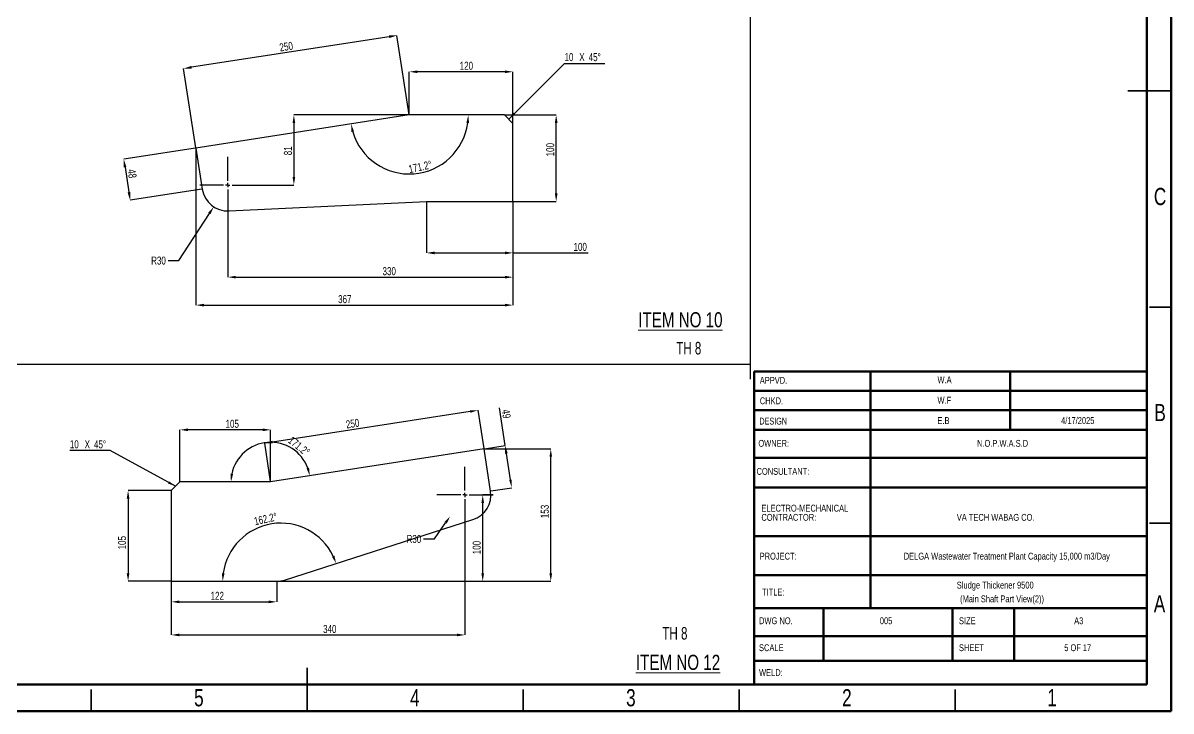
# Model space of a CAD drawing. Header units: millimetres. Extents: x 122 to 2816, y -707 to 556.
# Drawn here: x 2075.7 to 2341.5, y 89.1 to 248.4 of the extents above; entities that cross this region are included whole.
import ezdxf

# ---------------------------------------------------------------- set-up
doc = ezdxf.new("R2010")
doc.units = ezdxf.units.MM
doc.header["$PDSIZE"] = -1
doc.layers.add('FORMAT', color=7, linetype='Continuous')
doc.styles.add('SLDTEXTSTYLE10', font='TXT', dxfattribs={"width": 0.6875})
doc.styles.add('SLDTEXTSTYLE6', font='TXT', dxfattribs={"width": 0.687299})
doc.styles.add('SLDTEXTSTYLE7', font='TXT', dxfattribs={"width": 0.75})
doc.styles.add('SLDTEXTSTYLE8', font='TXT', dxfattribs={"width": 0.678571})
doc.dimstyles.new('SLDDIMSTYLE33', dxfattribs={"dimtxt": 1.852083, "dimasz": 1.852083, "dimexe": 0, "dimexo": 0.625, "dimgap": 0.463021, "dimtad": 1, "dimlfac": 5, "dimzin": 12, "dimtxsty": 'SLDTEXTSTYLE7', "dimsah": 1, "dimcen": 2.5, "dimadec": 1, "dimazin": 3, "dimtfac": 1, "dimtdec": 1, "dimtmove": 0, "dimatfit": 3, "dimfrac": 2, "dimtzin": 12})
doc.dimstyles.new('SLDDIMSTYLE34', dxfattribs={"dimtxt": 1.852083, "dimasz": 1.852083, "dimexe": 0, "dimexo": 0.625, "dimgap": 0.463021, "dimtad": 1, "dimdec": 0, "dimlfac": 5, "dimrnd": 1e-09, "dimzin": 12, "dimtxsty": 'SLDTEXTSTYLE7', "dimsah": 1, "dimcen": 0, "dimazin": 3, "dimtfac": 1, "dimtdec": 0, "dimtmove": 0, "dimatfit": 3, "dimfrac": 2, "dimtzin": 12})
doc.dimstyles.new('SLDDIMSTYLE35', dxfattribs={"dimtxt": 1.852083, "dimasz": 1.852083, "dimexe": 0, "dimexo": 0.625, "dimgap": 0.463021, "dimtad": 1, "dimlfac": 5, "dimzin": 12, "dimtxsty": 'SLDTEXTSTYLE7', "dimsah": 1, "dimcen": 2.5, "dimadec": 1, "dimazin": 3, "dimtfac": 1, "dimtmove": 0, "dimatfit": 3, "dimfrac": 2, "dimtzin": 12})
doc.dimstyles.new('SLDDIMSTYLE36', dxfattribs={"dimtxt": 1.852083, "dimasz": 1.852083, "dimexe": 0, "dimexo": 0.625, "dimgap": 0.463021, "dimtad": 1, "dimdec": 0, "dimlfac": 5, "dimrnd": 1e-09, "dimzin": 12, "dimtxsty": 'SLDTEXTSTYLE7', "dimsah": 1, "dimcen": 0, "dimazin": 3, "dimtfac": 1, "dimtdec": 0, "dimtmove": 0, "dimatfit": 3, "dimfrac": 2, "dimtzin": 12})
doc.dimstyles.new('SLDDIMSTYLE37', dxfattribs={"dimtxt": 1.852083, "dimasz": 1.852083, "dimexe": 0, "dimexo": 0.625, "dimgap": 0.463021, "dimtad": 1, "dimlfac": 5, "dimzin": 12, "dimtxsty": 'SLDTEXTSTYLE7', "dimsah": 1, "dimcen": 2.5, "dimazin": 3, "dimtfac": 1, "dimtmove": 0, "dimatfit": 3, "dimfrac": 2, "dimtzin": 12})
doc.dimstyles.new('SLDDIMSTYLE7', dxfattribs={"dimtxt": 1.852083, "dimasz": 1.852083, "dimexe": 0, "dimexo": 0.625, "dimgap": 0.463021, "dimtad": 1, "dimdec": 0, "dimlfac": 5, "dimrnd": 1e-09, "dimzin": 12, "dimtxsty": 'SLDTEXTSTYLE7', "dimsah": 1, "dimcen": 2.5, "dimazin": 3, "dimtfac": 1, "dimtdec": 0, "dimtmove": 0, "dimatfit": 3, "dimfrac": 2, "dimtzin": 12})
doc.dimstyles.new('SLDDIMSTYLE9', dxfattribs={"dimtxt": 1.852083, "dimasz": 1.852083, "dimexe": 0, "dimexo": 0.625, "dimgap": 0.463021, "dimtad": 1, "dimdec": 0, "dimlfac": 5, "dimrnd": 1e-09, "dimzin": 12, "dimtxsty": 'SLDTEXTSTYLE7', "dimsah": 1, "dimcen": 2.5, "dimazin": 3, "dimtfac": 1, "dimtdec": 0, "dimtmove": 0, "dimatfit": 0, "dimfrac": 2, "dimtzin": 12})

# ---------------------------------------------------------------- blocks, each defined once
blk = doc.blocks.new('SW_NOTE_0_55')
at = {"color": 0, "linetype": 'Continuous', "lineweight": 0, "char_height": 1.5875, "attachment_point": 1, "style": 'SLDTEXTSTYLE7'}
for s, insert in [('ELECTRO-MECHANICAL', (0, 2.05)), ('CONTRACTOR:', (0, -0.07))]:
    blk.add_mtext(s, dxfattribs=dict(at, insert=insert))
blk = doc.blocks.new('*D1176')
at = {"layer": 'Defpoints', "color": 0}
for p in [(2169.17, 207.06), (2189.17, 207.06), (2189.17, 195.14)]:
    blk.add_point(p, dxfattribs=at)
at = {"layer": 'FORMAT', "color": 0, "lineweight": -2}
for p, q in [((2169.17, 207), (2169.17, 195.14)), ((2189.17, 207), (2189.17, 195.14)), ((2171.02, 195.14), (2187.32, 195.14)), ((2189.17, 195.14), (2206.58, 195.14))]:
    blk.add_line(p, q, dxfattribs=at)
at = {"layer": 'FORMAT', "color": 0}
for points in [[(2171.02, 195.45), (2171.02, 194.83), (2169.17, 195.14)], [(2187.32, 195.45), (2187.32, 194.83), (2189.17, 195.14)]]:
    blk.add_solid(points, dxfattribs=at)
at = {"layer": 'FORMAT', "color": 0, "insert": (2204.73, 197.46), "char_height": 1.852, "attachment_point": 2, "style": 'SLDTEXTSTYLE7'}
blk.add_mtext('\\A1;100', dxfattribs=at)
blk = doc.blocks.new('*D1177')
at = {"layer": 'Defpoints', "color": 0}
for p in [(2112.91, 237.81), (2165.17, 227.06), (2115.76, 219.41)]:
    blk.add_point(p, dxfattribs=at)
at = {"layer": 'FORMAT', "color": 0, "lineweight": -2}
for p, q in [((2160.49, 245.18), (2114.74, 238.1)), ((2165.16, 227.12), (2162.32, 245.46)), ((2115.75, 219.48), (2112.91, 237.81))]:
    blk.add_line(p, q, dxfattribs=at)
at = {"layer": 'FORMAT', "color": 0}
for points in [[(2160.45, 245.48), (2160.54, 244.87), (2162.32, 245.46)], [(2114.7, 238.4), (2114.79, 237.79), (2112.91, 237.81)]]:
    blk.add_solid(points, dxfattribs=at)
at = {"layer": 'FORMAT', "color": 0, "insert": (2136.53, 243.81), "char_height": 1.852, "attachment_point": 2, "rotation": 8.8, "style": 'SLDTEXTSTYLE7'}
blk.add_mtext('\\A1;250', dxfattribs=at)
blk = doc.blocks.new('*D1178')
at = {"layer": 'Defpoints', "color": 0}
for p in [(2115.76, 219.41), (2100.55, 207.34), (2117.23, 209.93)]:
    blk.add_point(p, dxfattribs=at)
at = {"layer": 'FORMAT', "color": 0, "lineweight": -2}
for p, q in [((2115.7, 219.4), (2099.08, 216.83)), ((2099.36, 215), (2100.26, 209.17)), ((2117.17, 209.92), (2100.55, 207.34))]:
    blk.add_line(p, q, dxfattribs=at)
at = {"layer": 'FORMAT', "color": 0}
for points in [[(2099.67, 215.05), (2099.06, 214.95), (2099.08, 216.83)], [(2100.57, 209.22), (2099.96, 209.13), (2100.55, 207.34)]]:
    blk.add_solid(points, dxfattribs=at)
at = {"layer": 'FORMAT', "color": 0, "insert": (2101.92, 213.62), "char_height": 1.852, "attachment_point": 2, "rotation": 278.8, "style": 'SLDTEXTSTYLE7'}
blk.add_mtext('\\A1;48', dxfattribs=at)
blk = doc.blocks.new('*D1179')
at = {"layer": 'Defpoints', "color": 0}
for p in [(2165.17, 227.06), (2165.17, 227.06), (2187.17, 227.06), (2115.76, 219.41), (2159.59, 214.61)]:
    blk.add_point(p, dxfattribs=at)
at = {"layer": 'FORMAT', "color": 0, "lineweight": -2}
blk.add_arc((2165.17, 227.06), 13.65, 196.5803, 352.2197, dxfattribs=at)
at = {"layer": 'FORMAT', "color": 0}
for points in [[(2178.39, 225.24), (2179, 225.19), (2178.82, 227.06)], [(2151.79, 223.1), (2152.39, 223.24), (2151.68, 224.97)]]:
    blk.add_solid(points, dxfattribs=at)
at = {"layer": 'FORMAT', "color": 0, "insert": (2164.85, 215.4), "char_height": 1.852, "attachment_point": 1, "rotation": 12.1867, "style": 'SLDTEXTSTYLE7'}
blk.add_mtext('\\A1;171.2°', dxfattribs=at)
blk = doc.blocks.new('*D1180')
at = {"layer": 'Defpoints', "color": 0}
for p in [(2123.16, 210.84), (2119.89, 205.81)]:
    blk.add_point(p, dxfattribs=at)
at = {"layer": 'FORMAT', "color": 0, "lineweight": -2}
for p, q in [((2111.8, 193.36), (2118.88, 204.26)), ((2109.34, 193.36), (2111.8, 193.36))]:
    blk.add_line(p, q, dxfattribs=at)
at = {"layer": 'FORMAT', "color": 0}
blk.add_solid([(2118.62, 204.43), (2119.14, 204.09), (2119.89, 205.81)], dxfattribs=at)
at = {"layer": 'FORMAT', "color": 0, "insert": (2105.41, 194.29), "char_height": 1.852, "attachment_point": 1, "style": 'SLDTEXTSTYLE7'}
blk.add_mtext('\\A1;R30', dxfattribs=at)
blk = doc.blocks.new('SW_CHAMFER_DIMENSION_1')
at = {"layer": 'FORMAT', "color": 0}
for p, q in [((-12.92, -12.92), (0, 0)), ((0, 0), (9.33, 0))]:
    blk.add_line(p, q, dxfattribs=at)
blk.add_solid([(-12.92, -12.92), (-11.41, -11.81), (-11.81, -11.41)], dxfattribs=at)
at = {"layer": 'FORMAT', "color": 0, "attachment_point": 1, "style": 'SLDTEXTSTYLE7'}
for s, insert, char_height in [('10', (0, 2.39), 1.852), ('X', (3.43, 2.39), 1.85), ('45°', (5.6, 2.39), 1.852)]:
    blk.add_mtext(s, dxfattribs=dict(at, insert=insert, char_height=char_height))
blk = doc.blocks.new('*D1181')
at = {"layer": 'Defpoints', "color": 0}
for p in [(2165.17, 237.06), (2165.17, 227.06), (2189.17, 225.06)]:
    blk.add_point(p, dxfattribs=at)
at = {"layer": 'FORMAT', "color": 0, "lineweight": -2}
for p, q in [((2165.17, 227.13), (2165.17, 237.06)), ((2187.32, 237.06), (2167.02, 237.06)), ((2189.17, 225.13), (2189.17, 237.06))]:
    blk.add_line(p, q, dxfattribs=at)
at = {"layer": 'FORMAT', "color": 0}
for points in [[(2167.02, 237.37), (2167.02, 236.75), (2165.17, 237.06)], [(2187.32, 237.37), (2187.32, 236.75), (2189.17, 237.06)]]:
    blk.add_solid(points, dxfattribs=at)
at = {"layer": 'FORMAT', "color": 0, "insert": (2178.38, 239.38), "char_height": 1.852, "attachment_point": 2, "style": 'SLDTEXTSTYLE7'}
blk.add_mtext('\\A1;120', dxfattribs=at)
blk = doc.blocks.new('*D1182')
at = {"layer": 'Defpoints', "color": 0}
for p in [(2187.17, 227.06), (2199.17, 227.06), (2189.17, 207.06)]:
    blk.add_point(p, dxfattribs=at)
at = {"layer": 'FORMAT', "color": 0, "lineweight": -2}
for p, q in [((2187.23, 227.06), (2199.17, 227.06)), ((2199.17, 208.91), (2199.17, 225.21)), ((2189.23, 207.06), (2199.17, 207.06))]:
    blk.add_line(p, q, dxfattribs=at)
at = {"layer": 'FORMAT', "color": 0}
for points in [[(2198.86, 225.21), (2199.48, 225.21), (2199.17, 227.06)], [(2198.86, 208.91), (2199.48, 208.91), (2199.17, 207.06)]]:
    blk.add_solid(points, dxfattribs=at)
at = {"layer": 'FORMAT', "color": 0, "insert": (2196.86, 219.03), "char_height": 1.852, "attachment_point": 2, "rotation": 90, "style": 'SLDTEXTSTYLE7'}
blk.add_mtext('\\A1;100', dxfattribs=at)
blk = doc.blocks.new('*D1183')
at = {"layer": 'Defpoints', "color": 0}
for p in [(2165.17, 227.06), (2129.66, 210.84), (2138.45, 210.84)]:
    blk.add_point(p, dxfattribs=at)
at = {"layer": 'FORMAT', "color": 0, "lineweight": -2}
for p, q in [((2165.11, 227.06), (2138.45, 227.06)), ((2138.45, 225.21), (2138.45, 212.7)), ((2129.72, 210.84), (2138.45, 210.84))]:
    blk.add_line(p, q, dxfattribs=at)
at = {"layer": 'FORMAT', "color": 0}
for points in [[(2138.14, 225.21), (2138.76, 225.21), (2138.45, 227.06)], [(2138.14, 212.7), (2138.76, 212.7), (2138.45, 210.84)]]:
    blk.add_solid(points, dxfattribs=at)
at = {"layer": 'FORMAT', "color": 0, "insert": (2136.13, 218.77), "char_height": 1.852, "attachment_point": 2, "rotation": 90, "style": 'SLDTEXTSTYLE7'}
blk.add_mtext('\\A1;81', dxfattribs=at)
blk = doc.blocks.new('*D1184')
at = {"layer": 'Defpoints', "color": 0}
for p in [(2189.17, 207.06), (2123.16, 204.34), (2189.17, 189.53)]:
    blk.add_point(p, dxfattribs=at)
at = {"layer": 'FORMAT', "color": 0, "lineweight": -2}
for p, q in [((2189.17, 207), (2189.17, 189.53)), ((2123.16, 204.28), (2123.16, 189.53)), ((2125.01, 189.53), (2187.32, 189.53))]:
    blk.add_line(p, q, dxfattribs=at)
at = {"layer": 'FORMAT', "color": 0}
for points in [[(2125.01, 189.84), (2125.01, 189.22), (2123.16, 189.53)], [(2187.32, 189.84), (2187.32, 189.22), (2189.17, 189.53)]]:
    blk.add_solid(points, dxfattribs=at)
at = {"layer": 'FORMAT', "color": 0, "insert": (2160.52, 191.84), "char_height": 1.852, "attachment_point": 2, "style": 'SLDTEXTSTYLE7'}
blk.add_mtext('\\A1;330', dxfattribs=at)
blk = doc.blocks.new('*D1185')
at = {"layer": 'Defpoints', "color": 0}
for p in [(2115.76, 219.41), (2189.17, 207.06), (2189.17, 183.06)]:
    blk.add_point(p, dxfattribs=at)
at = {"layer": 'FORMAT', "color": 0, "lineweight": -2}
for p, q in [((2115.76, 219.35), (2115.76, 183.06)), ((2189.17, 207), (2189.17, 183.06)), ((2117.61, 183.06), (2187.32, 183.06))]:
    blk.add_line(p, q, dxfattribs=at)
at = {"layer": 'FORMAT', "color": 0}
for points in [[(2117.61, 183.37), (2117.61, 182.75), (2115.76, 183.06)], [(2187.32, 183.37), (2187.32, 182.75), (2189.17, 183.06)]]:
    blk.add_solid(points, dxfattribs=at)
at = {"layer": 'FORMAT', "color": 0, "insert": (2150.24, 185.37), "char_height": 1.852, "attachment_point": 2, "style": 'SLDTEXTSTYLE7'}
blk.add_mtext('\\A1;367', dxfattribs=at)
blk = doc.blocks.new('SW_CENTERMARKSYMBOL_58')
at = {"layer": 'FORMAT', "color": 0}
for p, q in [((0, 1), (0, 6.5)), ((-1, 0), (-6.5, 0)), ((0, 0), (-0.5, 0)), ((0, 0), (0, 0.5)), ((0, 0), (0, -0.5)), ((0, 0), (0.5, 0)), ((1, 0), (6.5, 0)), ((0, -1), (0, -6.5))]:
    blk.add_line(p, q, dxfattribs=at)
blk = doc.blocks.new('*D1186')
at = {"layer": 'Defpoints', "color": 0}
for p in [(2110.07, 119.15), (2134.48, 119.15), (2134.48, 114.39)]:
    blk.add_point(p, dxfattribs=at)
at = {"layer": 'FORMAT', "color": 0, "lineweight": -2}
for p, q in [((2110.07, 119.09), (2110.07, 114.39)), ((2134.48, 119.09), (2134.48, 114.39)), ((2111.92, 114.39), (2132.63, 114.39))]:
    blk.add_line(p, q, dxfattribs=at)
at = {"layer": 'FORMAT', "color": 0}
for points in [[(2111.92, 114.7), (2111.92, 114.08), (2110.07, 114.39)], [(2132.63, 114.7), (2132.63, 114.08), (2134.48, 114.39)]]:
    blk.add_solid(points, dxfattribs=at)
at = {"layer": 'FORMAT', "color": 0, "insert": (2120.72, 116.71), "char_height": 1.852, "attachment_point": 2, "style": 'SLDTEXTSTYLE7'}
blk.add_mtext('\\A1;122', dxfattribs=at)
blk = doc.blocks.new('*D1187')
at = {"layer": 'Defpoints', "color": 0}
for p in [(2110.07, 140.15), (2100.07, 119.15), (2110.07, 119.15)]:
    blk.add_point(p, dxfattribs=at)
at = {"layer": 'FORMAT', "color": 0, "lineweight": -2}
for p, q in [((2110.01, 140.15), (2100.07, 140.15)), ((2100.07, 138.3), (2100.07, 121)), ((2110.01, 119.15), (2100.07, 119.15))]:
    blk.add_line(p, q, dxfattribs=at)
at = {"layer": 'FORMAT', "color": 0}
for points in [[(2099.76, 138.3), (2100.38, 138.3), (2100.07, 140.15)], [(2099.76, 121), (2100.38, 121), (2100.07, 119.15)]]:
    blk.add_solid(points, dxfattribs=at)
at = {"layer": 'FORMAT', "color": 0, "insert": (2097.75, 128.07), "char_height": 1.852, "attachment_point": 2, "rotation": 90, "style": 'SLDTEXTSTYLE7'}
blk.add_mtext('\\A1;105', dxfattribs=at)
blk = doc.blocks.new('*D1188')
at = {"layer": 'Defpoints', "color": 0}
for p in [(2112.07, 154.2), (2112.07, 142.15), (2133.07, 142.15)]:
    blk.add_point(p, dxfattribs=at)
at = {"layer": 'FORMAT', "color": 0, "lineweight": -2}
for p, q in [((2112.07, 142.21), (2112.07, 154.2)), ((2131.22, 154.2), (2113.92, 154.2)), ((2133.07, 142.21), (2133.07, 154.2))]:
    blk.add_line(p, q, dxfattribs=at)
at = {"layer": 'FORMAT', "color": 0}
for points in [[(2113.92, 154.51), (2113.92, 153.89), (2112.07, 154.2)], [(2131.22, 154.51), (2131.22, 153.89), (2133.07, 154.2)]]:
    blk.add_solid(points, dxfattribs=at)
at = {"layer": 'FORMAT', "color": 0, "insert": (2124.18, 156.52), "char_height": 1.852, "attachment_point": 2, "style": 'SLDTEXTSTYLE7'}
blk.add_mtext('\\A1;105', dxfattribs=at)
blk = doc.blocks.new('*D1189')
at = {"layer": 'Defpoints', "color": 0}
for p in [(2131.69, 151.08), (2182.48, 149.8), (2133.07, 142.15)]:
    blk.add_point(p, dxfattribs=at)
at = {"layer": 'FORMAT', "color": 0, "lineweight": -2}
for p, q in [((2179.27, 158.45), (2133.52, 151.36)), ((2182.47, 149.86), (2181.1, 158.73)), ((2133.06, 142.21), (2131.69, 151.08))]:
    blk.add_line(p, q, dxfattribs=at)
at = {"layer": 'FORMAT', "color": 0}
for points in [[(2179.22, 158.75), (2179.31, 158.14), (2181.1, 158.73)], [(2133.47, 151.67), (2133.56, 151.06), (2131.69, 151.08)]]:
    blk.add_solid(points, dxfattribs=at)
at = {"layer": 'FORMAT', "color": 0, "insert": (2151.91, 156.56), "char_height": 1.852, "attachment_point": 2, "rotation": 8.8, "style": 'SLDTEXTSTYLE7'}
blk.add_mtext('\\A1;250', dxfattribs=at)
blk = doc.blocks.new('*D1190')
at = {"layer": 'Defpoints', "color": 0}
for p in [(2182.48, 149.8), (2197.92, 149.8), (2134.48, 119.15)]:
    blk.add_point(p, dxfattribs=at)
at = {"layer": 'FORMAT', "color": 0, "lineweight": -2}
for p, q in [((2182.54, 149.8), (2197.92, 149.8)), ((2197.92, 121), (2197.92, 147.95)), ((2134.54, 119.15), (2197.92, 119.15))]:
    blk.add_line(p, q, dxfattribs=at)
at = {"layer": 'FORMAT', "color": 0}
for points in [[(2197.61, 147.95), (2198.22, 147.95), (2197.92, 149.8)], [(2197.61, 121), (2198.22, 121), (2197.92, 119.15)]]:
    blk.add_solid(points, dxfattribs=at)
at = {"layer": 'FORMAT', "color": 0, "insert": (2195.6, 135.3), "char_height": 1.852, "attachment_point": 2, "rotation": 90, "style": 'SLDTEXTSTYLE7'}
blk.add_mtext('\\A1;153', dxfattribs=at)
blk = doc.blocks.new('*D1191')
at = {"layer": 'Defpoints', "color": 0}
for p in [(2179.89, 133.41), (2139.61, 131.93), (2110.07, 119.15), (2134.48, 119.15), (2136.31, 119.44)]:
    blk.add_point(p, dxfattribs=at)
at = {"layer": 'FORMAT', "color": 0, "lineweight": -2}
blk.add_arc((2135.42, 119.15), 13.45, 25.6722, 172.1059, dxfattribs=at)
at = {"layer": 'FORMAT', "color": 0}
for points in [[(2147.83, 125.09), (2147.26, 124.86), (2148.23, 123.26)], [(2122.4, 120.98), (2121.78, 121.02), (2121.97, 119.15)]]:
    blk.add_solid(points, dxfattribs=at)
at = {"layer": 'FORMAT', "color": 0, "insert": (2129.08, 133.9), "char_height": 1.852, "attachment_point": 1, "rotation": 12.4625, "style": 'SLDTEXTSTYLE7'}
blk.add_mtext('\\A1;162.2°', dxfattribs=at)
blk = doc.blocks.new('*D1192')
at = {"layer": 'Defpoints', "color": 0}
for p in [(2182.48, 149.8), (2187.36, 150.55), (2183.99, 140.04)]:
    blk.add_point(p, dxfattribs=at)
at = {"layer": 'FORMAT', "color": 0, "lineweight": -2}
for p, q in [((2187.36, 150.55), (2186.01, 159.28)), ((2182.54, 149.81), (2187.36, 150.55)), ((2188.59, 142.63), (2187.64, 148.72)), ((2184.05, 140.05), (2188.87, 140.8))]:
    blk.add_line(p, q, dxfattribs=at)
at = {"layer": 'FORMAT', "color": 0}
for points in [[(2187.95, 148.77), (2187.34, 148.68), (2187.36, 150.55)], [(2188.89, 142.67), (2188.28, 142.58), (2188.87, 140.8)]]:
    blk.add_solid(points, dxfattribs=at)
at = {"layer": 'FORMAT', "color": 0, "insert": (2188.54, 158.03), "char_height": 1.852, "attachment_point": 2, "rotation": 278.8, "style": 'SLDTEXTSTYLE7'}
blk.add_mtext('\\A1;49', dxfattribs=at)
blk = doc.blocks.new('*D1193')
at = {"layer": 'Defpoints', "color": 0}
for p in [(2178.06, 139.12), (2174.64, 134.2)]:
    blk.add_point(p, dxfattribs=at)
at = {"layer": 'FORMAT', "color": 0, "lineweight": -2}
for p, q in [((2170.99, 128.95), (2173.58, 132.67)), ((2168.47, 128.95), (2170.99, 128.95))]:
    blk.add_line(p, q, dxfattribs=at)
at = {"layer": 'FORMAT', "color": 0}
blk.add_solid([(2173.33, 132.85), (2173.84, 132.5), (2174.64, 134.2)], dxfattribs=at)
at = {"layer": 'FORMAT', "color": 0, "insert": (2164.53, 129.87), "char_height": 1.852, "attachment_point": 1, "style": 'SLDTEXTSTYLE7'}
blk.add_mtext('\\A1;R30', dxfattribs=at)
blk = doc.blocks.new('*D1194')
at = {"layer": 'Defpoints', "color": 0}
for p in [(2178.06, 132.62), (2110.07, 119.15), (2178.06, 106.73)]:
    blk.add_point(p, dxfattribs=at)
at = {"layer": 'FORMAT', "color": 0, "lineweight": -2}
for p, q in [((2178.06, 132.56), (2178.06, 106.73)), ((2110.07, 119.09), (2110.07, 106.73)), ((2111.92, 106.73), (2176.21, 106.73))]:
    blk.add_line(p, q, dxfattribs=at)
at = {"layer": 'FORMAT', "color": 0}
for points in [[(2111.92, 107.04), (2111.92, 106.42), (2110.07, 106.73)], [(2176.21, 107.04), (2176.21, 106.42), (2178.06, 106.73)]]:
    blk.add_solid(points, dxfattribs=at)
at = {"layer": 'FORMAT', "color": 0, "insert": (2146.76, 109.04), "char_height": 1.852, "attachment_point": 2, "style": 'SLDTEXTSTYLE7'}
blk.add_mtext('\\A1;340', dxfattribs=at)
blk = doc.blocks.new('*D1195')
at = {"layer": 'Defpoints', "color": 0}
for p in [(2182.16, 139.12), (2184.56, 139.12), (2134.48, 119.15)]:
    blk.add_point(p, dxfattribs=at)
at = {"layer": 'FORMAT', "color": 0, "lineweight": -2}
for p, q in [((2184.5, 139.12), (2182.16, 139.12)), ((2182.16, 121), (2182.16, 137.27)), ((2134.54, 119.15), (2182.16, 119.15))]:
    blk.add_line(p, q, dxfattribs=at)
at = {"layer": 'FORMAT', "color": 0}
for points in [[(2181.85, 137.27), (2182.47, 137.27), (2182.16, 139.12)], [(2181.85, 121), (2182.47, 121), (2182.16, 119.15)]]:
    blk.add_solid(points, dxfattribs=at)
at = {"layer": 'FORMAT', "color": 0, "insert": (2179.84, 126.95), "char_height": 1.852, "attachment_point": 2, "rotation": 90, "style": 'SLDTEXTSTYLE7'}
blk.add_mtext('\\A1;100', dxfattribs=at)
blk = doc.blocks.new('SW_CHAMFER_DIMENSION_2')
at = {"layer": 'FORMAT', "color": 0}
for p, q in [((9.33, 0), (0, 0)), ((24.48, -8.23), (9.33, 0))]:
    blk.add_line(p, q, dxfattribs=at)
blk.add_solid([(24.48, -8.23), (22.99, -7.1), (22.72, -7.6)], dxfattribs=at)
at = {"layer": 'FORMAT', "color": 0, "attachment_point": 1, "style": 'SLDTEXTSTYLE7'}
for s, insert, char_height in [('10', (0, 2.39), 1.852), ('X', (3.43, 2.39), 1.85), ('45°', (5.6, 2.39), 1.852)]:
    blk.add_mtext(s, dxfattribs=dict(at, insert=insert, char_height=char_height))
blk = doc.blocks.new('*D1196')
at = {"layer": 'Defpoints', "color": 0}
for p in [(2128.08, 149.86), (2182.48, 149.8), (2112.07, 142.15), (2133.07, 142.15), (2133.07, 142.15)]:
    blk.add_point(p, dxfattribs=at)
at = {"layer": 'FORMAT', "color": 0, "lineweight": -2}
blk.add_arc((2133.07, 142.15), 9.18, 20.3772, 168.4228, dxfattribs=at)
at = {"layer": 'FORMAT', "color": 0}
for points in [[(2124.38, 143.96), (2123.77, 144.02), (2123.89, 142.15)], [(2141.97, 145.42), (2141.38, 145.27), (2142.14, 143.55)]]:
    blk.add_solid(points, dxfattribs=at)
at = {"layer": 'FORMAT', "color": 0, "insert": (2138.11, 152.85), "char_height": 1.852, "attachment_point": 1, "rotation": 321.2033, "style": 'SLDTEXTSTYLE7'}
blk.add_mtext('\\A1;171.2°', dxfattribs=at)
blk = doc.blocks.new('SW_CENTERMARKSYMBOL_59')
at = {"layer": 'FORMAT', "color": 0}
for p, q in [((0, 1), (0, 6.5)), ((-1, 0), (-6.5, 0)), ((0, 0), (-0.5, 0)), ((0, 0), (0, 0.5)), ((0, 0), (0, -0.5)), ((0, 0), (0.5, 0)), ((1, 0), (6.5, 0)), ((0, -1), (0, -6.5))]:
    blk.add_line(p, q, dxfattribs=at)

msp = doc.modelspace()

# ---------------------------------------------------------------- linework, layer by layer
at = {"color": 7, "linetype": 'Continuous', "lineweight": 70}
for p, q in [((2341.495905, 376.123104), (2341.495905, 89.123104)), ((2335.898377, 372.256629), (2335.898377, 95.256629)), ((2335.898377, 95.256629), (1946.495905, 95.256629)), ((2341.495905, 89.123104), (1941.495905, 89.123104))]:
    msp.add_line(p, q, dxfattribs=at)
at = {"color": 7, "linetype": 'Continuous', "lineweight": 35}
for p, q in [((2341.496905, 232.623104), (2331.494905, 232.623104)), ((2336.495905, 232.623104), (2341.495905, 232.623104)), ((2336.495905, 182.623104), (2341.495905, 182.623104)), ((2336.495905, 132.623104), (2341.495905, 132.623104)), ((2141.495905, 89.122104), (2141.495905, 99.124104)), ((2091.495905, 94.123104), (2091.495905, 89.123104)), ((2141.495905, 94.123104), (2141.495905, 89.123104)), ((2191.495905, 94.123104), (2191.495905, 89.123104)), ((2241.495905, 94.123104), (2241.495905, 89.123104)), ((2291.495905, 94.123104), (2291.495905, 89.123104))]:
    msp.add_line(p, q, dxfattribs=at)
at = {"color": 7, "linetype": 'Continuous', "lineweight": 25}
for p, q in [((2165.171884, 227.062668), (2115.760465, 219.413376)), ((2187.171884, 227.062668), (2165.171884, 227.062668)), ((2189.171884, 225.062668), (2187.171884, 227.062668)), ((2189.171884, 207.062668), (2189.171884, 225.062668)), ((2115.760465, 219.413376), (2117.229201, 209.92592)), ((2123.448476, 204.850843), (2169.171884, 207.062668)), ((2169.171884, 207.062668), (2189.171884, 207.062668)), ((2182.480175, 149.798331), (2133.068756, 142.14904)), ((2183.990687, 140.04102), (2182.480175, 149.798331)), ((2112.068756, 142.14904), (2110.068756, 140.14904)), ((2133.068756, 142.14904), (2112.068756, 142.14904)), ((2110.068756, 140.14904), (2110.068756, 119.14904)), ((2136.312166, 119.435565), (2179.893312, 133.40963)), ((2110.068756, 119.14904), (2134.480171, 119.14904))]:
    msp.add_line(p, q, dxfattribs=at)
at = {"color": 7, "linetype": 'Continuous', "lineweight": 50}
for p, q in [((2245.008692, 167.72228), (2245.008692, 158.72228)), ((2335.898377, 167.72228), (2245.008692, 167.72228)), ((2271.943519, 163.22228), (2271.943519, 167.72228)), ((2304.234811, 154.22228), (2304.234811, 167.72228)), ((2335.898377, 163.22228), (2245.008692, 163.22228)), ((2271.943519, 158.72228), (2271.943519, 163.22228)), ((2245.008692, 158.72228), (2245.008692, 95.256629)), ((2335.898377, 158.72228), (2245.008692, 158.72228)), ((2271.943519, 154.22228), (2271.943519, 158.72228)), ((2335.898377, 154.22228), (2245.008692, 154.22228)), ((2271.943519, 112.948492), (2271.943519, 154.22228)), ((2335.898377, 147.72228), (2245.008692, 147.72228)), ((2335.898377, 140.885359), (2245.008692, 140.885359)), ((2335.898377, 129.582147), (2245.008692, 129.582147)), ((2335.898377, 120.553024), (2245.008692, 120.553024)), ((2245.008692, 112.948492), (2335.898377, 112.948492)), ((2261.053148, 100.756629), (2261.053148, 112.948492)), ((2290.935744, 100.756629), (2290.935744, 112.948492)), ((2305.206208, 100.756629), (2305.206208, 112.948492)), ((2245.008692, 106.420398), (2335.898377, 106.420398)), ((2245.008692, 100.756629), (2335.898377, 100.756629))]:
    msp.add_line(p, q, dxfattribs=at)
at = {"color": 7, "linetype": 'Continuous', "lineweight": 25}
for centre, start, end in [((2123.158571, 210.843835), 188.8, 272.76946895), ((2178.061317, 139.123105), 287.77817475, 8.8), ((2134.480171, 125.14904), 270, 287.77817475)]:
    msp.add_arc(centre, 6, start, end, dxfattribs=at)
at = {"layer": 'FORMAT'}
for p, q in [((2244.179786, 165.92605), (2244.179786, 338.22545)), ((1946.495905, 169.395468), (2115.585197, 169.395468)), ((2115.585197, 169.395468), (2244.179786, 169.395468))]:
    msp.add_line(p, q, dxfattribs=at)

# ---------------------------------------------------------------- block references
at = {"color": 7, "linetype": 'Continuous', "lineweight": 0}
msp.add_blockref('SW_NOTE_0_55', (2246.676046, 134.809484), dxfattribs=at)
at = {"layer": 'FORMAT'}
for name, p in [('SW_CHAMFER_DIMENSION_1', (2201.090382, 238.981166)), ('SW_CENTERMARKSYMBOL_58', (2123.158571, 210.843835)), ('SW_CHAMFER_DIMENSION_2', (2086.58728, 149.378992)), ('SW_CENTERMARKSYMBOL_59', (2178.061317, 139.123105))]:
    msp.add_blockref(name, p, dxfattribs=at)

# ---------------------------------------------------------------- texts
at = {"color": 7, "linetype": 'Continuous', "lineweight": 0}
for s, insert, char_height, attachment_point, style in [('C', (2338.954564, 210.183258), 3.96875, 2, 'SLDTEXTSTYLE7'), ('\\LITEM NO 10', (2218.172996, 181.425691), 3.5, 1, 'SLDTEXTSTYLE7'), ('TH 8', (2226.962139, 174.548851), 2.9104167, 1, 'SLDTEXTSTYLE10'), ('APPVD.', (2246.300678, 166.442104), 1.5875, 1, 'SLDTEXTSTYLE7'), ('W.A', (2287.434115, 166.573976), 1.5875, 1, 'SLDTEXTSTYLE7'), ('CHKD.', (2246.300678, 161.708401), 1.5875, 1, 'SLDTEXTSTYLE7'), ('W.F', (2287.434115, 161.840273), 1.5875, 1, 'SLDTEXTSTYLE7'), ('B', (2338.966507, 160.183258), 3.96875, 2, 'SLDTEXTSTYLE7'), ('DESIGN', (2246.214358, 157.006595), 1.5875, 1, 'SLDTEXTSTYLE6'), ('E.B', (2287.434115, 157.138467), 1.5875, 1, 'SLDTEXTSTYLE7'), ('OWNER:', (2245.96903, 151.865722), 1.5875, 1, 'SLDTEXTSTYLE7'), ('CONSULTANT:', (2245.549855, 145.377141), 1.5875, 1, 'SLDTEXTSTYLE7'), ('PROJECT:', (2246.274935, 125.753709), 1.5875, 1, 'SLDTEXTSTYLE7'), ('TITLE:', (2246.821741, 117.434041), 1.5875, 1, 'SLDTEXTSTYLE7'), ('Sludge Thickener 9500', (2291.905034, 119.056821), 1.5875, 1, 'SLDTEXTSTYLE7'), ('A', (2338.835593, 115.933258), 3.96875, 2, 'SLDTEXTSTYLE7'), ('DWG NO.', (2246.127393, 110.80666), 1.5875, 1, 'SLDTEXTSTYLE7'), ('SIZE', (2292.403179, 110.80666), 1.5875, 1, 'SLDTEXTSTYLE7'), ('TH 8', (2223.758214, 108.564838), 2.9104167, 1, 'SLDTEXTSTYLE10'), ('SCALE', (2246.127393, 104.570311), 1.5875, 1, 'SLDTEXTSTYLE7'), ('SHEET', (2292.403179, 104.570311), 1.5875, 1, 'SLDTEXTSTYLE7'), ('\\LITEM NO 12', (2217.62434, 102.149526), 3.5, 1, 'SLDTEXTSTYLE7'), ('WELD:', (2246.127393, 98.830553), 1.5875, 1, 'SLDTEXTSTYLE7'), ('5', (2116.455942, 94.183258), 3.96875, 2, 'SLDTEXTSTYLE7'), ('4', (2166.455942, 94.183258), 3.96875, 2, 'SLDTEXTSTYLE7'), ('3', (2216.455942, 94.183258), 3.96875, 2, 'SLDTEXTSTYLE7'), ('2', (2266.455942, 94.183258), 3.96875, 2, 'SLDTEXTSTYLE7'), ('1', (2313.955942, 94.183258), 3.96875, 2, 'SLDTEXTSTYLE7')]:
    msp.add_mtext(s, dxfattribs=dict(at, insert=insert, char_height=char_height, attachment_point=attachment_point, style=style))
at = {"layer": 'FORMAT', "char_height": 1.5875}
for s, insert, attachment_point, style in [('4/17/2025', (2316.057346, 157.138467), 1, 'SLDTEXTSTYLE7'), ('N.O.P.W.A.S.D', (2296.586691, 151.865722), 1, 'SLDTEXTSTYLE7'), ('VA TECH WABAG CO.', (2291.905034, 134.739212), 1, 'SLDTEXTSTYLE7'), ('DELGA Wastewater Treatment Plant Capacity 15,000 m3/Day', (2303.481103, 125.753709), 2, 'SLDTEXTSTYLE7'), ('(Main Shaft Part View(2))', (2302.380393, 115.875265), 2, 'SLDTEXTSTYLE7'), ('005', (2274.088759, 110.80666), 1, 'SLDTEXTSTYLE7'), ('A3', (2319.075693, 110.80666), 1, 'SLDTEXTSTYLE7'), ('5 OF 17', (2316.784475, 104.570311), 1, 'SLDTEXTSTYLE8')]:
    msp.add_mtext(s, dxfattribs=dict(at, insert=insert, attachment_point=attachment_point, style=style))

# ---------------------------------------------------------------- dimensions: what is measured, and where the dimension line sits
at = {"layer": 'FORMAT'}
for base, p1, p2, angle, dimstyle, picture, middle in [((2112.912049, 237.813023), (2165.171884, 227.062668), (2115.760465, 219.413376), 8.8, 'SLDDIMSTYLE7', '*D1177', (2136.880758, 241.523576)), ((2138.44762, 210.843835), (2165.171884, 227.062668), (2129.658571, 210.843835), 90, 'SLDDIMSTYLE7', '*D1183', (2138.44762, 218.767006)), ((2199.171884, 227.062668), (2189.171884, 207.062668), (2187.171884, 227.062668), 90, 'SLDDIMSTYLE7', '*D1182', (2199.171884, 219.025294)), ((2100.548319, 207.343583), (2115.760465, 219.413376), (2117.229201, 209.92592), 278.8, 'SLDDIMSTYLE9', '*D1178', (2099.631893, 213.263332)), ((2131.685988, 151.081179), (2182.480175, 149.798331), (2133.068756, 142.14904), 8.8, 'SLDDIMSTYLE7', '*D1189', (2152.268496, 154.26752)), ((2187.357915, 150.553445), (2183.990687, 140.04102), (2182.480175, 149.798331), 278.8, 'SLDDIMSTYLE7', '*D1192', (2186.254933, 157.678274)), ((2197.915208, 149.798331), (2134.480171, 119.14904), (2182.480175, 149.798331), 90, 'SLDDIMSTYLE7', '*D1190', (2197.915208, 135.302113)), ((2100.068756, 119.14904), (2110.068756, 140.14904), (2110.068756, 119.14904), 90, 'SLDDIMSTYLE7', '*D1187', (2100.068756, 128.074788)), ((2182.159758, 139.123105), (2134.480171, 119.14904), (2184.561317, 139.123105), 90, 'SLDDIMSTYLE7', '*D1195', (2182.159758, 126.945827))]:
    dim = msp.add_linear_dim(base=base, p1=p1, p2=p2, angle=angle, dimstyle=dimstyle, dxfattribs=at)
    dim.commit()
    dim.dimension.update_dxf_attribs({"geometry": picture, "text_midpoint": middle, "dimtype": 160})
for base, p1, p2, picture, middle in [((2165.171884, 237.062668), (2189.171884, 225.062668), (2165.171884, 227.062668), '*D1181', (2178.375611, 237.062668)), ((2189.171884, 183.057395), (2115.760465, 219.413376), (2189.171884, 207.062668), '*D1185', (2150.238921, 183.057395)), ((2189.171884, 189.528199), (2123.158571, 204.343835), (2189.171884, 207.062668), '*D1184', (2160.520398, 189.528199)), ((2189.171884, 195.140858), (2169.171884, 207.062668), (2189.171884, 207.062668), '*D1176', (2204.726934, 195.140858)), ((2112.068756, 154.200125), (2133.068756, 142.14904), (2112.068756, 142.14904), '*D1188', (2124.182767, 154.200125)), ((2178.061317, 106.728624), (2110.068756, 119.14904), (2178.061317, 132.623105), '*D1194', (2146.759284, 106.728624)), ((2134.480171, 114.392815), (2110.068756, 119.14904), (2134.480171, 119.14904), '*D1186', (2120.721621, 114.392815))]:
    dim = msp.add_linear_dim(base=base, p1=p1, p2=p2, dimstyle='SLDDIMSTYLE7', dxfattribs=at)
    dim.commit()
    dim.dimension.update_dxf_attribs({"geometry": picture, "text_midpoint": middle, "dimtype": 160})
for base, line1, line2, dimstyle, picture, middle in [((2159.591098, 214.606113), ((2187.171884, 227.062668), (2165.171884, 227.062668)), ((2165.171884, 227.062668), (2115.760465, 219.413376)), 'SLDDIMSTYLE33', '*D1179', (2168.053287, 213.720687)), ((2128.077056, 149.855198), ((2182.480175, 149.798331), (2133.068756, 142.14904)), ((2133.068756, 142.14904), (2112.068756, 142.14904)), 'SLDDIMSTYLE37', '*D1196', (2138.821578, 149.304945)), ((2139.608855, 131.93303), ((2179.893312, 133.40963), (2136.312166, 119.435565)), ((2134.480171, 119.14904), (2110.068756, 119.14904)), 'SLDDIMSTYLE35', '*D1191', (2132.515356, 132.285256))]:
    dim = msp.add_angular_dim_2l(base=base, line1=line1, line2=line2, dimstyle=dimstyle, dxfattribs=at)
    dim.commit()
    dim.dimension.update_dxf_attribs({"geometry": picture, "text_midpoint": middle, "dimtype": 162})
for center, mpoint, dimstyle, picture, middle in [((2123.158571, 210.843835), (2119.890895, 205.811709), 'SLDDIMSTYLE34', '*D1180', (2107.144014, 193.359455)), ((2178.061317, 139.123105), (2174.638621, 134.195108), 'SLDDIMSTYLE36', '*D1193', (2166.26581, 128.946335))]:
    dim = msp.add_radius_dim(center=center, mpoint=mpoint, dimstyle=dimstyle, dxfattribs=at)
    dim.commit()
    dim.dimension.update_dxf_attribs({"geometry": picture, "text_midpoint": middle, "dimtype": 164})

doc.saveas('drawing.dxf')
